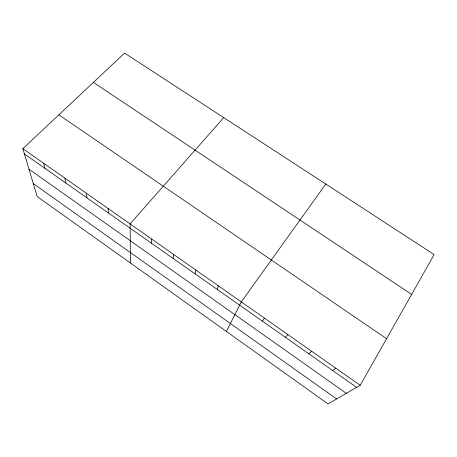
<?xml version="1.0" encoding="UTF-8"?>
<svg xmlns="http://www.w3.org/2000/svg" width="457" height="457" viewBox="0 0 457 457"><rect width="100%" height="100%" fill="white"/><g stroke="black" fill="none" stroke-linecap="round" stroke-linejoin="round"><path stroke-width="0.69" d="M151.484 243.221L151.764 239.097M173.094 258.405L173.706 254.486M194.99 273.789L195.939 270.081M217.172 289.378L218.469 285.882M226.386 331.445L241.296 301.9L325.784 184.045M360.213 385.302L434.15 254.583L124.584 53.081L22.85 148.679L37.131 196.481L328.023 403.919L360.213 385.302L22.85 148.679M262.421 321.174L264.437 318.129M285.499 337.392L287.893 334.581M223.719 117.603L130.108 223.907L130.474 263.043M308.892 353.827L311.668 351.256M332.599 370.49L335.775 368.165M93.365 82.414L411.626 294.405M58.862 114.838L386.565 338.711M24.421 153.935L356.631 387.376M28.974 169.17L346.309 393.346M33.281 183.588L336.62 398.95M43.741 163.332L45.02 168.41M64.905 178.179L65.888 183.074M86.356 193.22L87.03 197.927M108.086 208.461L108.446 212.979"/></g></svg>
